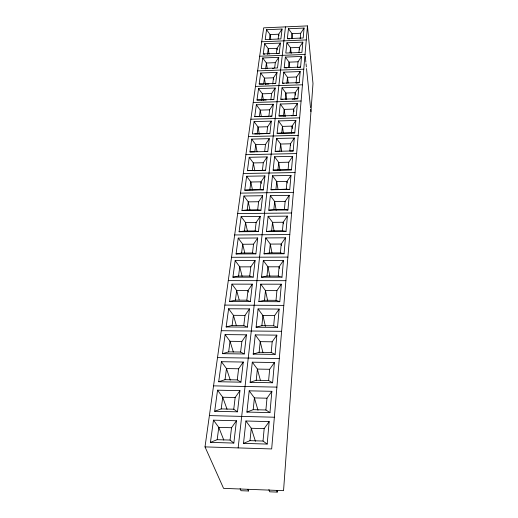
<?xml version="1.0" encoding="UTF-8"?>
<svg xmlns="http://www.w3.org/2000/svg" width="518" height="518" viewBox="0 0 518 518"><rect width="100%" height="100%" fill="white"/><g stroke="black" fill="none" stroke-linecap="round" stroke-linejoin="round"><path stroke-width="0.78" d="M268.913 489.529L269.651 491.809L277.188 492.1L277.305 490.598M305.05 54.163L271.672 448.944L205.011 446.892L263.649 27.849L307.465 25.9L312.989 83.54L283.553 490.663L223.575 488.364L205.011 446.892M307.465 25.9L305.05 54.442L259.673 56.229M267.178 444.075L269.172 421.613L245.933 421.005L243.512 443.363L267.178 444.075L263.027 441.038L250 440.656L243.512 443.363M269.969 412.619L271.853 391.31L249.203 390.844L246.905 412.056L269.969 412.619L265.896 409.984L253.198 409.68L246.905 412.056M272.61 382.77L274.411 362.522L252.305 362.179L250.123 382.342L272.61 382.77L268.615 380.497L256.235 380.264L250.123 382.342M275.129 354.403L276.832 335.14L255.264 334.913L253.185 354.098L275.129 354.403L271.205 352.46L259.123 352.292L253.185 354.098M277.519 327.415L279.144 309.065L258.081 308.942L256.099 327.214L277.519 327.415L273.672 325.77L261.868 325.66L256.099 327.214M279.798 301.703L281.352 284.201L260.761 284.175L258.87 301.606L279.798 301.703L276.016 300.33L264.491 300.278L258.87 301.606M281.973 277.175L283.45 260.476L263.325 260.528L261.519 277.175L281.973 277.175L278.257 276.055L266.99 276.055L261.519 277.175M284.045 253.762L285.463 237.801L265.773 237.937L264.05 253.839L284.045 253.762L280.4 252.875L269.379 252.92L264.05 253.839M286.033 231.384L287.386 216.116L268.117 216.317L266.466 231.54L286.033 231.384L282.446 230.704L271.659 230.795L266.466 231.54M287.93 209.971L289.225 195.351L270.357 195.623L268.777 210.198L287.93 209.971L284.408 209.486L273.847 209.615L268.777 210.198M289.743 189.465L290.986 175.453L272.507 175.783L270.992 189.756L289.743 189.465L286.279 189.161L270.992 189.756M291.485 169.813L292.676 156.371L274.572 156.753L273.122 170.157L291.485 169.813L273.122 170.157M293.162 150.952L294.302 138.047L276.554 138.487L275.155 151.36L293.162 150.952L289.808 150.965L290.469 143.803L294.302 138.047M294.761 132.848L295.862 120.448L278.451 120.934L277.111 133.301L294.761 132.848L277.111 133.301M291.466 115.773L296.309 115.449L297.364 103.522L280.283 104.047L278.995 115.948L285.101 115.954M292.249 99.191L297.792 98.718L298.808 87.238L282.045 87.807L280.801 99.255L283.009 99.333M300.194 71.562L296.639 76.988L296.069 83.12L299.216 82.615L300.194 71.562L283.741 72.157L282.543 83.184L283.987 83.268M298.271 67.56L300.589 67.1L301.534 56.449L285.373 57.084L284.22 67.709L287.043 67.936M302.823 42.139L301.91 52.428L285.806 53.069L286.92 42.8L302.823 42.139L299.385 47.416L298.925 52.415M304.072 28.056L303.192 37.982L287.373 38.649L288.448 28.743L304.072 28.056L300.693 33.256L300.181 38.772M263.027 441.038L264.174 428.619L269.172 421.613M265.896 409.984L266.984 398.193L271.853 391.31M268.615 380.497L269.651 369.289L274.411 362.522M271.205 352.46L272.19 341.796L276.832 335.14M273.672 325.77L274.611 315.604L279.144 309.065M276.016 300.33L276.916 290.637L281.352 284.201M278.257 276.055L279.111 266.802L283.45 260.476M280.4 252.875L281.216 244.03L285.463 237.801M282.446 230.704L283.229 222.241L287.386 216.116M284.408 209.486L285.153 201.379L289.225 195.351M286.279 189.161L286.998 181.391L290.986 175.453M288.079 169.671L288.772 162.212L292.676 156.371M291.466 132.996L292.1 126.12L295.862 120.448M293.058 115.728L293.674 109.11L297.364 103.522M294.593 99.113L295.182 92.748L298.808 87.238M297.494 67.709L298.038 61.797L301.534 56.449M240.099 488.558L240.967 490.701L248.426 490.993L248.575 489.504M250 440.656L251.282 428.263L245.933 421.005M253.198 409.68L254.409 397.921L249.203 390.844M256.235 380.264L257.388 369.088L252.305 362.179M259.123 352.292L260.217 341.653L255.264 334.913M261.868 325.66L262.917 315.527L258.081 308.942M264.491 300.278L265.488 290.611L260.761 284.175M266.99 276.055L267.942 266.822L263.325 260.528M269.379 252.92L270.286 244.088L265.773 237.937M271.659 230.795L272.533 222.345L268.117 216.317M273.847 209.615L274.682 201.521L270.357 195.623M275.939 189.323L276.741 181.565L272.507 175.783M277.946 169.865L278.716 162.419L274.572 156.753M281.727 133.249L282.439 126.379L278.451 120.934M283.508 116L284.188 109.395L280.283 104.047M285.217 99.411L285.878 93.052L282.045 87.807M286.868 83.437L287.503 77.311L283.741 72.157M288.532 67.308L289.07 62.141L285.373 57.084M290.041 52.771L290.553 47.773L286.92 42.8M291.53 38.358L292.016 33.631L288.448 28.743M238.144 447.915L282.213 55.853M282.271 55.342L285.47 26.878M233.838 443.071L236.435 420.758L213.468 420.163L210.45 442.366L233.838 443.071L230.057 440.067L217.178 439.685L210.45 442.366M237.477 411.829L239.944 390.65L217.547 390.19L214.679 411.273L237.477 411.829L233.754 409.214L221.199 408.916L214.679 411.273M240.928 382.167L243.272 362.043L221.419 361.706L218.693 381.74L240.928 382.167L237.27 379.908L225.019 379.681L218.693 381.74M244.211 353.969L246.445 334.822L225.103 334.596L222.513 353.671L244.211 353.969L240.611 352.039L228.658 351.877L222.513 353.671M247.339 327.136L249.462 308.89L228.619 308.767L226.146 326.942L247.339 327.136L243.79 325.505L232.116 325.401L226.146 326.942M250.317 301.567L252.344 284.162L231.967 284.136L229.61 301.47L250.317 301.567L246.827 300.2L235.412 300.155L229.61 301.47M253.16 277.175L255.089 260.554L235.166 260.612L232.912 277.169L253.16 277.175L249.721 276.055L238.565 276.062L232.912 277.169M255.873 253.878L257.718 237.989L238.222 238.125L236.072 253.956L255.873 253.878L252.486 252.991L241.569 253.037L236.072 253.956M258.463 231.604L260.23 216.401L241.148 216.608L239.089 231.76L258.463 231.604L255.128 230.924L244.451 231.015L239.089 231.76M260.942 210.289L262.639 195.733L243.952 196.005L241.977 210.515L260.942 210.289L257.666 209.803L247.203 209.932L241.977 210.515M263.325 189.873L264.951 175.919L246.639 176.249L244.749 190.164L263.325 189.873L260.088 189.569L244.749 190.164M265.604 170.299L267.159 156.915L249.216 157.297L247.403 170.649L265.604 170.299L247.403 170.649M267.787 151.521L269.289 138.662L251.69 139.096L249.948 151.916L267.787 151.521L264.653 151.528L265.507 144.392L269.289 138.662M269.891 133.482L271.328 121.128L254.073 121.607L252.395 133.929L269.891 133.482L254.772 133.903M270.383 116.285L271.911 116.149L273.29 104.267L256.358 104.785L254.746 116.641L267.282 116.466M272.345 99.67L273.847 99.475L275.181 88.034L258.56 88.597L257.006 100.006L266.2 100.013M274.236 83.67L275.718 83.424L277 72.403L260.683 72.999L259.188 83.994L262.891 84.194M278.755 57.343L277.519 67.962L261.286 68.564L262.723 57.971L278.755 57.343L275.304 62.665L274.689 67.826M277.771 53.678L279.215 53.328L280.413 43.072L264.633 43.726L263.241 53.963L264.666 54.099M282.045 29.027L280.892 38.928L265.197 39.588L266.543 29.707L282.045 29.027L278.71 34.207L278.14 38.921M276.418 53.309L277.013 48.329L280.413 43.072M230.057 440.067L231.533 427.726L236.435 420.758M233.754 409.214L235.159 397.5L239.944 390.65M237.27 379.908L238.604 368.771L243.272 362.043M240.611 352.039L241.88 341.44L246.445 334.822M243.79 325.505L245.001 315.397L249.462 308.89M246.827 300.2L247.98 290.566L252.344 284.162M249.721 276.055L250.822 266.854L255.089 260.554M252.486 252.991L253.542 244.185L257.718 237.989M255.128 230.924L256.138 222.5L260.23 216.401M257.666 209.803L258.631 201.735L262.639 195.733M260.088 189.569L261.02 181.831L264.951 175.919M262.419 170.157L263.306 162.73L267.159 156.915M266.796 133.631L267.618 126.774L271.328 121.128M268.861 116.421L269.651 109.829L273.29 104.267M270.843 99.864L271.607 93.518L275.181 88.034M272.759 83.922L273.491 77.804L277 72.403M217.178 439.685L218.79 427.376L213.468 420.163M221.199 408.916L222.727 397.228L217.547 390.19M225.019 379.681L226.476 368.57L221.419 361.706M228.658 351.877L230.037 341.297L225.103 334.596M232.116 325.401L233.43 315.32L228.619 308.767M235.412 300.155L236.674 290.533L231.967 284.136M238.565 276.062L239.763 266.867L235.166 260.612M241.569 253.037L242.722 244.25L238.222 238.125M244.451 231.015L245.551 222.604L241.148 216.608M247.203 209.932L248.258 201.871L243.952 196.005M249.844 189.724L250.854 181.999L246.639 176.249M252.376 170.351L253.347 162.937L249.216 157.297M257.142 133.877L258.042 127.027L254.073 121.607M259.389 116.692L260.25 110.107L256.358 104.785M261.551 100.155L262.38 93.816L258.56 88.597M263.63 84.233L264.426 78.127L260.683 72.999M265.637 68.894L266.407 63.008L262.723 57.971M267.515 54.371L268.259 48.686L264.633 43.726M269.483 39.29L270.098 34.583L266.543 29.707M300.693 33.256L292.016 33.631L292.566 38.397M261.694 41.79L306.28 39.918M263.241 53.963L279.215 53.328M275.304 62.665L266.407 63.008L267.256 68.609M298.038 61.797L289.07 62.141L289.75 67.683M284.22 67.709L300.589 67.1M272.358 68.641L273.854 68.59M257.647 70.901L303.781 69.198M296.639 76.988L287.503 77.311L288.222 82.925M259.188 83.994L275.718 83.424M282.543 83.184L299.216 82.615M249.948 151.916L254.811 151.748L255.737 144.626L251.69 139.096M275.155 151.36L279.875 151.185L280.614 144.036L276.554 138.487M265.151 84.181L268.952 84.052M255.478 86.402L302.46 84.803M271.607 93.518L262.38 93.816L263.422 100.181M257.006 100.006L273.847 99.475M280.801 99.255L297.792 98.718M253.224 102.499L301.094 101.004M269.651 109.829L260.25 110.107L261.331 116.446M254.746 116.641L271.911 116.149M278.995 115.948L296.309 115.449M250.887 119.218L299.669 117.839M267.618 126.774L258.042 127.027L259.298 134.13M248.452 136.597L298.187 135.347M265.507 144.392L255.737 144.626L257.045 151.677M245.921 154.681L296.646 153.574M263.306 162.73L253.347 162.937L254.875 170.836M288.772 162.212L278.716 162.419L279.96 170.364M243.285 173.511L295.04 172.552M240.54 193.13L293.369 192.34M258.631 201.735L248.258 201.871L249.935 209.751M285.153 201.379L274.682 201.521L276.178 210.23M237.671 213.597L291.621 212.989M256.138 222.5L245.551 222.604L247.468 231.157M234.68 234.958L289.802 234.55M253.542 244.185L242.722 244.25L244.749 252.823M231.552 257.284L287.891 257.09M250.822 266.854L239.763 266.867L242.107 276.217M228.289 280.639L285.897 280.685M276.916 290.637L265.488 290.611L267.67 300.751M224.864 305.089L283.806 305.393M245.001 315.397L233.43 315.32L236.292 325.349M274.611 315.604L262.917 315.527L265.417 326.372M221.277 330.711L281.617 331.306M241.88 341.44L230.037 341.297L233.314 351.994M272.19 341.796L260.217 341.653L262.924 352.59M217.508 357.608L279.319 358.514M238.604 368.771L226.476 368.57L230.283 380.076M269.651 369.289L257.388 369.088L260.476 380.633M213.558 385.858L276.897 387.114M235.159 397.5L222.727 397.228L227.059 409.265M266.984 398.193L254.409 397.921L257.99 410.23M209.395 415.585L274.352 417.217M231.533 427.726L218.79 427.376L223.802 440.086M264.174 428.619L251.282 428.263L255.426 441.265M287.373 38.649L289.407 38.895M247.876 489.562L248.426 490.993M276.729 490.578L277.188 492.1M239.161 299.851L236.674 290.533L247.98 290.566L248.362 292.12M252.441 189.834L250.854 181.999L261.02 181.831L261.312 183.398M269.846 276.211L267.942 266.822L279.111 266.802L279.403 268.369M271.937 252.7L270.286 244.088L281.216 244.03L281.488 245.597M274.113 231.086L272.533 222.345L283.229 222.241L283.488 223.834M278.03 189.439L276.741 181.565L286.998 181.391L287.231 182.971M265.436 84.512L264.426 78.127L273.491 77.804L273.724 79.403M281.695 151.243L280.614 144.036L290.469 143.803L290.689 145.409M269.069 54.209L268.259 48.686L277.013 48.329L277.227 49.909M283.463 133.508L282.439 126.379L292.1 126.12L292.411 128.503M270.778 39.323L270.098 34.583L278.71 34.207L278.917 35.794M285.178 116.563L284.188 109.395L293.674 109.11L293.971 111.506M286.726 99.45L285.878 93.052L295.182 92.748L295.474 95.15M291.22 53.328L290.553 47.773L299.385 47.416L299.644 49.799M305.296 56.559L305.866 62.147M306.028 63.74L306.358 66.932M306.52 68.531L310.522 107.64M310.683 109.233L310.929 111.629"/></g></svg>
